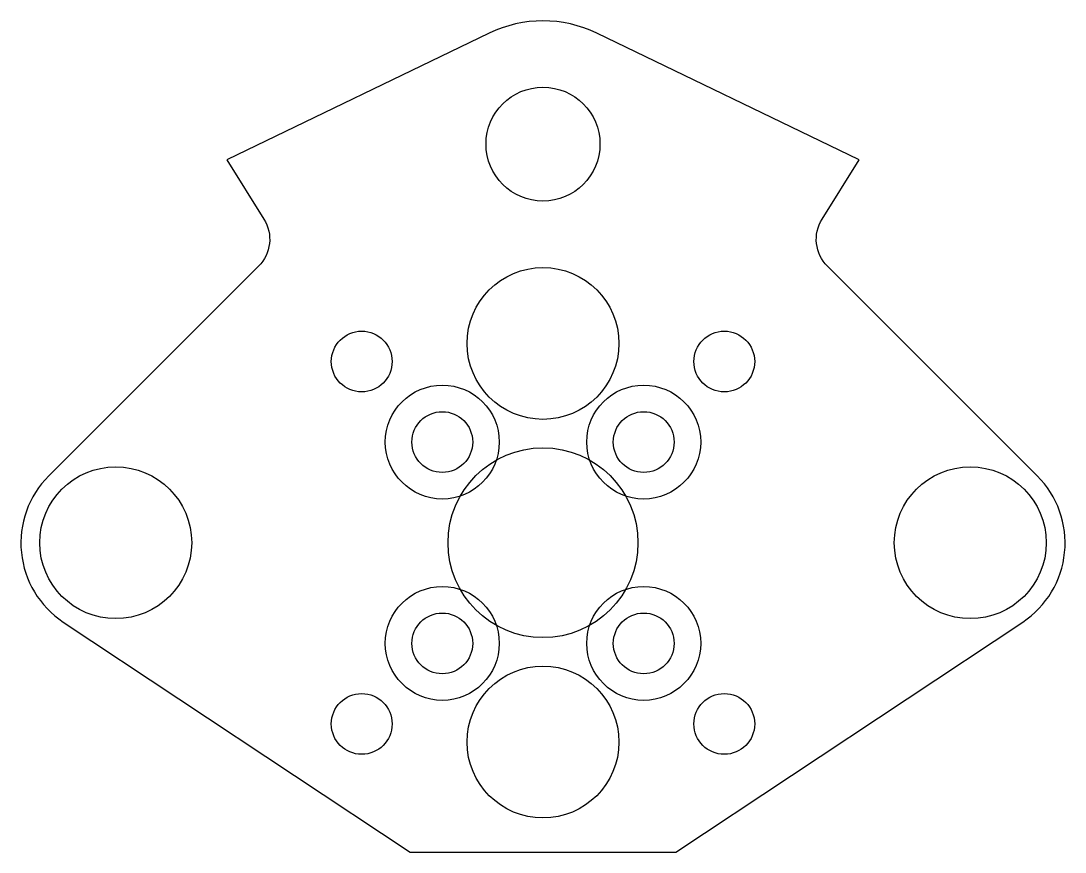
# Model space of a CAD drawing. Header units: millimetres. Extents: x 1683.2 to 1738.1, y 1793.4 to 1837.2.
import ezdxf

# ---------------------------------------------------------------- set-up
doc = ezdxf.new("R2010")
doc.units = ezdxf.units.MM

msp = doc.modelspace()

# ---------------------------------------------------------------- linework, layer by layer
msp.add_lwpolyline([(1735.905, 1805.549, 0.473891), (1736.675, 1813.25), (1725.623, 1824.301, -0.349705), (1725.343, 1826.778), (1727.296, 1829.892), (1713.475, 1836.573, 0.229031), (1707.817, 1836.573), (1693.996, 1829.892), (1695.949, 1826.778, -0.349705), (1695.669, 1824.301), (1684.618, 1813.25, 0.473891), (1685.388, 1805.549), (1703.646, 1793.428), (1710.646, 1793.428), (1717.646, 1793.428)], format="xyb", close=True)
for centre, radius in [((1710.646, 1830.728), 3), ((1710.646, 1820.228), 4), ((1701.1, 1819.274), 1.6), ((1720.192, 1819.274), 1.6), ((1705.343, 1815.032, 3), 3), ((1715.949, 1815.032, 3), 3), ((1705.343, 1815.032), 1.6), ((1715.949, 1815.032), 1.6), ((1710.646, 1809.728), 5), ((1710.646, 1809.728, 2), 5), ((1688.146, 1809.728), 4), ((1733.146, 1809.728), 4), ((1705.343, 1804.425, 3), 3), ((1715.949, 1804.425, 3), 3), ((1705.343, 1804.425), 1.6), ((1715.949, 1804.425), 1.6), ((1710.646, 1799.228), 4), ((1701.1, 1800.182), 1.6), ((1720.192, 1800.182), 1.6)]:
    msp.add_circle(centre, radius)

doc.saveas('drawing.dxf')
